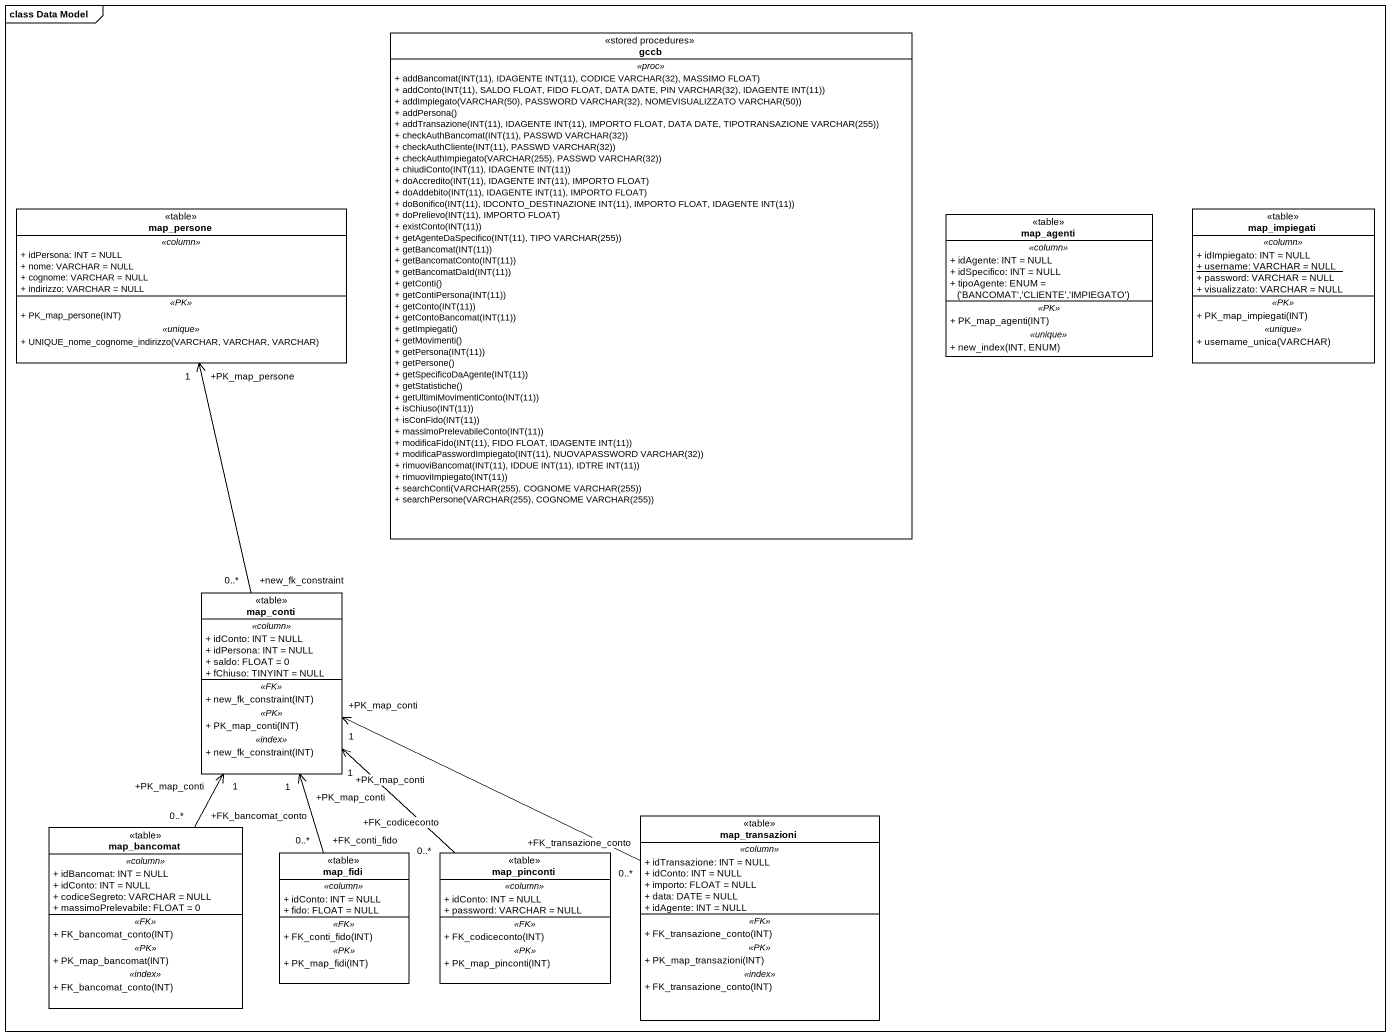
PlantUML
@startuml
mainframe class Data Model
hide circle
hide empty members
skinparam classAttributeIconSize 0
class gccb <<stored procedures>> {
  .. <<proc>> ..
  + addBancomat(INT(11), IDAGENTE INT(11), CODICE VARCHAR(32), MASSIMO FLOAT)
  + addConto(INT(11), SALDO FLOAT, FIDO FLOAT, DATA DATE, PIN VARCHAR(32), IDAGENTE INT(11))
  + addImpiegato(VARCHAR(50), PASSWORD VARCHAR(32), NOMEVISUALIZZATO VARCHAR(50))
  + addPersona()
  + addTransazione(INT(11), IDAGENTE INT(11), IMPORTO FLOAT, DATA DATE, TIPOTRANSAZIONE VARCHAR(255))
  + checkAuthBancomat(INT(11), PASSWD VARCHAR(32))
  + checkAuthCliente(INT(11), PASSWD VARCHAR(32))
  + checkAuthImpiegato(VARCHAR(255), PASSWD VARCHAR(32))
  + chiudiConto(INT(11), IDAGENTE INT(11))
  + doAccredito(INT(11), IDAGENTE INT(11), IMPORTO FLOAT)
  + doAddebito(INT(11), IDAGENTE INT(11), IMPORTO FLOAT)
  + doBonifico(INT(11), IDCONTO_DESTINAZIONE INT(11), IMPORTO FLOAT, IDAGENTE INT(11))
  + doPrelievo(INT(11), IMPORTO FLOAT)
  + existConto(INT(11))
  + getAgenteDaSpecifico(INT(11), TIPO VARCHAR(255))
  + getBancomat(INT(11))
  + getBancomatConto(INT(11))
  + getBancomatDaId(INT(11))
  + getConti()
  + getContiPersona(INT(11))
  + getConto(INT(11))
  + getContoBancomat(INT(11))
  + getImpiegati()
  + getMovimenti()
  + getPersona(INT(11))
  + getPersone()
  + getSpecificoDaAgente(INT(11))
  + getStatistiche()
  + getUltimiMovimentiConto(INT(11))
  + isChiuso(INT(11))
  + isConFido(INT(11))
  + massimoPrelevabileConto(INT(11))
  + modificaFido(INT(11), FIDO FLOAT, IDAGENTE INT(11))
  + modificaPasswordImpiegato(INT(11), NUOVAPASSWORD VARCHAR(32))
  + rimuoviBancomat(INT(11), IDDUE INT(11), IDTRE INT(11))
  + rimuoviImpiegato(INT(11))
  + searchConti(VARCHAR(255), COGNOME VARCHAR(255))
  + searchPersone(VARCHAR(255), COGNOME VARCHAR(255))
}
class map_persone <<table>> {
  .. <<column>> ..
  + idPersona: INT = NULL
  + nome: VARCHAR = NULL
  + cognome: VARCHAR = NULL
  + indirizzo: VARCHAR = NULL
  .. <<PK>> ..
  + PK_map_persone(INT)
  .. <<unique>> ..
  + UNIQUE_nome_cognome_indirizzo(VARCHAR, VARCHAR, VARCHAR)
}
class map_agenti <<table>> {
  .. <<column>> ..
  + idAgente: INT = NULL
  + idSpecifico: INT = NULL
  {field} + tipoAgente: ENUM = ('BANCOMAT','CLIENTE','IMPIEGATO')
  .. <<PK>> ..
  + PK_map_agenti(INT)
  .. <<unique>> ..
  + new_index(INT, ENUM)
}
class map_impiegati <<table>> {
  .. <<column>> ..
  + idImpiegato: INT = NULL
  {static} + username: VARCHAR = NULL
  + password: VARCHAR = NULL
  + visualizzato: VARCHAR = NULL
  .. <<PK>> ..
  + PK_map_impiegati(INT)
  .. <<unique>> ..
  + username_unica(VARCHAR)
}
class map_conti <<table>> {
  .. <<column>> ..
  + idConto: INT = NULL
  + idPersona: INT = NULL
  + saldo: FLOAT = 0
  + fChiuso: TINYINT = NULL
  .. <<FK>> ..
  + new_fk_constraint(INT)
  .. <<PK>> ..
  + PK_map_conti(INT)
  .. <<index>> ..
  + new_fk_constraint(INT)
}
class map_bancomat <<table>> {
  .. <<column>> ..
  + idBancomat: INT = NULL
  + idConto: INT = NULL
  + codiceSegreto: VARCHAR = NULL
  + massimoPrelevabile: FLOAT = 0
  .. <<FK>> ..
  + FK_bancomat_conto(INT)
  .. <<PK>> ..
  + PK_map_bancomat(INT)
  .. <<index>> ..
  + FK_bancomat_conto(INT)
}
class map_transazioni <<table>> {
  .. <<column>> ..
  + idTransazione: INT = NULL
  + idConto: INT = NULL
  + importo: FLOAT = NULL
  + data: DATE = NULL
  + idAgente: INT = NULL
  .. <<FK>> ..
  + FK_transazione_conto(INT)
  .. <<PK>> ..
  + PK_map_transazioni(INT)
  .. <<index>> ..
  + FK_transazione_conto(INT)
}
class map_fidi <<table>> {
  .. <<column>> ..
  + idConto: INT = NULL
  + fido: FLOAT = NULL
  .. <<FK>> ..
  + FK_conti_fido(INT)
  .. <<PK>> ..
  + PK_map_fidi(INT)
}
class map_pinconti <<table>> {
  .. <<column>> ..
  + idConto: INT = NULL
  + password: VARCHAR = NULL
  .. <<FK>> ..
  + FK_codiceconto(INT)
  .. <<PK>> ..
  + PK_map_pinconti(INT)
}
map_conti "+new_fk_constraint\n0..*" -up-> "+PK_map_persone\n1" map_persone
map_bancomat "+FK_bancomat_conto\n0..*" -up-> "+PK_map_conti\n1" map_conti
map_transazioni "+FK_transazione_conto\n0..*" -left-> "+PK_map_conti\n1" map_conti
map_fidi "+FK_conti_fido\n0..*" -up-> "+PK_map_conti\n1" map_conti
map_pinconti "+FK_codiceconto\n0..*" -up-> "+PK_map_conti\n1" map_conti
@enduml
